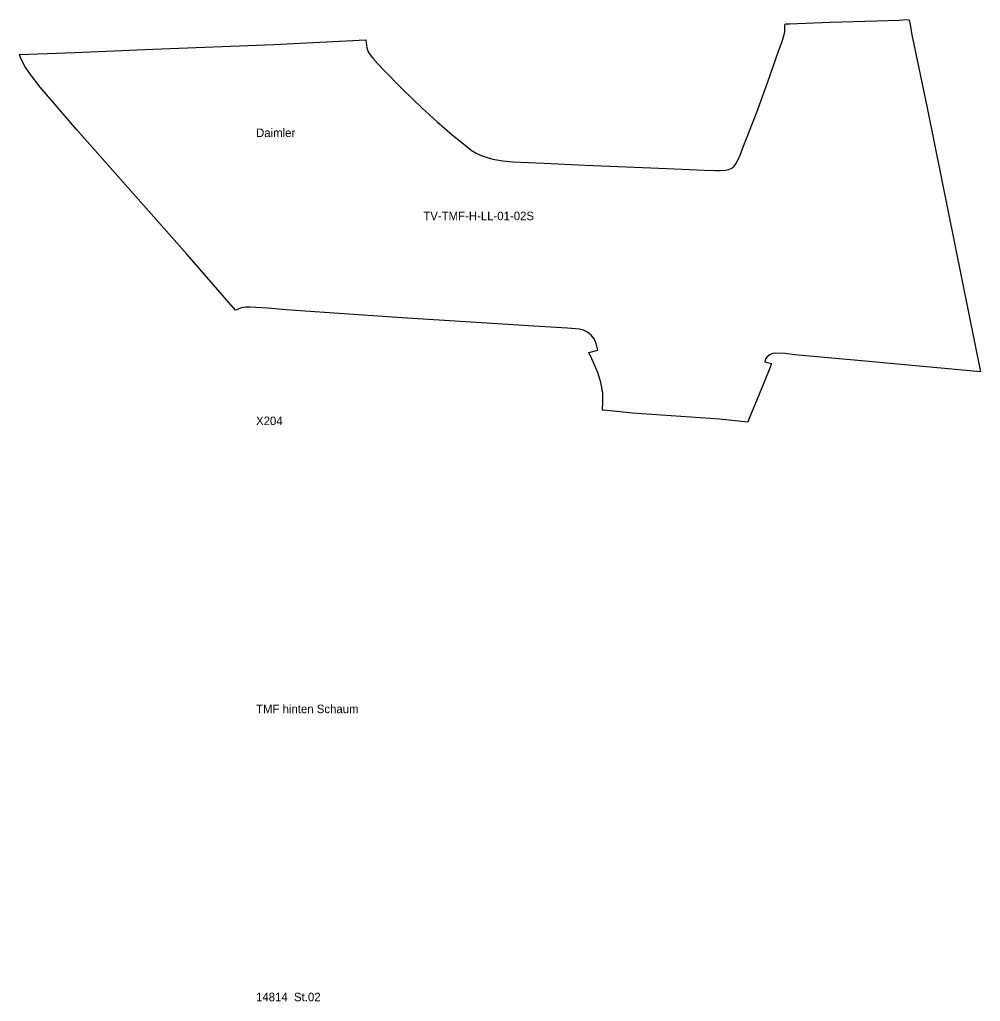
# Model space of a CAD drawing. Extents: x 0 to 4247, y -444 to 1089.
# Drawn here: x 0 to 790, y 100 to 908 of the extents above; entities that cross this region are included whole.
import ezdxf

# ---------------------------------------------------------------- set-up
doc = ezdxf.new("R2010")
doc.units = 0

# ---------------------------------------------------------------- blocks, each defined once
blk = doc.blocks.new('BLOCK1')
at = {"layer": 'CUT'}
blk.add_lwpolyline([(0, 878.89), (45.4458, 880.554), (109.421, 883.236), (208.943, 887.188), (284.595, 890.803), (285.443, 884.463), (286.508, 881.173), (288.235, 878.479), (290.234, 875.959), (294.524, 871.128), (299.426, 865.862), (314.963, 850.155), (330.856, 834.811), (343.068, 823.655), (355.558, 812.807), (368.918, 802.07), (371.232, 800.074), (375.22, 797.775), (379.421, 795.87), (384.204, 794.079), (389.116, 792.705), (397.219, 791.415), (405.405, 790.65), (431.247, 789.35), (464.884, 787.937), (532.238, 785.08), (562.746, 783.736), (571.641, 783.353), (575.972, 783.358), (580.272, 783.731), (582.885, 784.3), (585.331, 785.326), (587.262, 786.942), (588.837, 788.933), (591.971, 795.286), (594.496, 801.966), (606.017, 831.341), (615.121, 856.426), (623.846, 881.641), (626.751, 889.467), (628.037, 893.424), (628.956, 897.463), (628.89, 902.289), (629.009, 903.289), (629.375, 903.82), (629.939, 904.028), (630.843, 904.11), (632.929, 904.122), (666.187, 905.357), (713.924, 906.795), (722.614, 907.178), (729.411, 907.523), (730.681, 907.287), (731.46, 906.281), (731.697, 905.113), (733.393, 895.131), (745.936, 834.851), (757.137, 779.38), (780.074, 666.665), (789.754, 617.757), (775.159, 619.091), (695.034, 626.591), (637.297, 631.869), (629.416, 632.832), (621.529, 633.17), (619.182, 632.863), (616.972, 632.09), (614.869, 630.523), (613.211, 628.481), (612.482, 626.182), (618.095, 624.58), (616.218, 619.418), (605.865, 594), (599.426, 578.814), (598.707, 576.548), (575.304, 578.913), (527.704, 582.146), (503.917, 583.868), (480.193, 586.203), (479.096, 586.393), (479.5, 593.579), (479.434, 600.686), (477.737, 609.121), (475.217, 617.361), (470.325, 628.606), (468.011, 633.734), (475.243, 635.801), (473.658, 642.238), (472.017, 645.301), (469.85, 648.006), (466.878, 650.404), (463.482, 652.123), (460.297, 652.863), (457.041, 653.279), (450.422, 653.635), (418.136, 655.715), (410.003, 656.106), (314.384, 662.375), (218.758, 668.895), (203.942, 670.229), (189.108, 671.008), (185.74, 670.912), (182.416, 670.442), (177.531, 668.463), (137.366, 714.735), (70.3353, 790.607), (47.0358, 816.901), (25.5499, 841.702), (16.9926, 851.872), (8.8798, 862.385), (4.5923, 868.788), (0.9576, 875.558), (0, 878.89)], dxfattribs=at)
at = {"layer": 'ANNOTATION'}
for s, p in [('Daimler', (194.338, 810.963)), ('TV-TMF-H-LL-01-02S', (331.844, 742.583)), ('X204', (194.338, 574.032)), ('TMF hinten Schaum', (194.338, 337.102)), ('14814  St.02', (194.338, 100.171))]:
    blk.add_text(s, height=6.99771, dxfattribs=at).set_placement(p)

msp = doc.modelspace()

# ---------------------------------------------------------------- block references
at = {"layer": 'LAYER0'}
msp.add_blockref('BLOCK1', (0, 0), dxfattribs=at)

doc.saveas('drawing.dxf')
